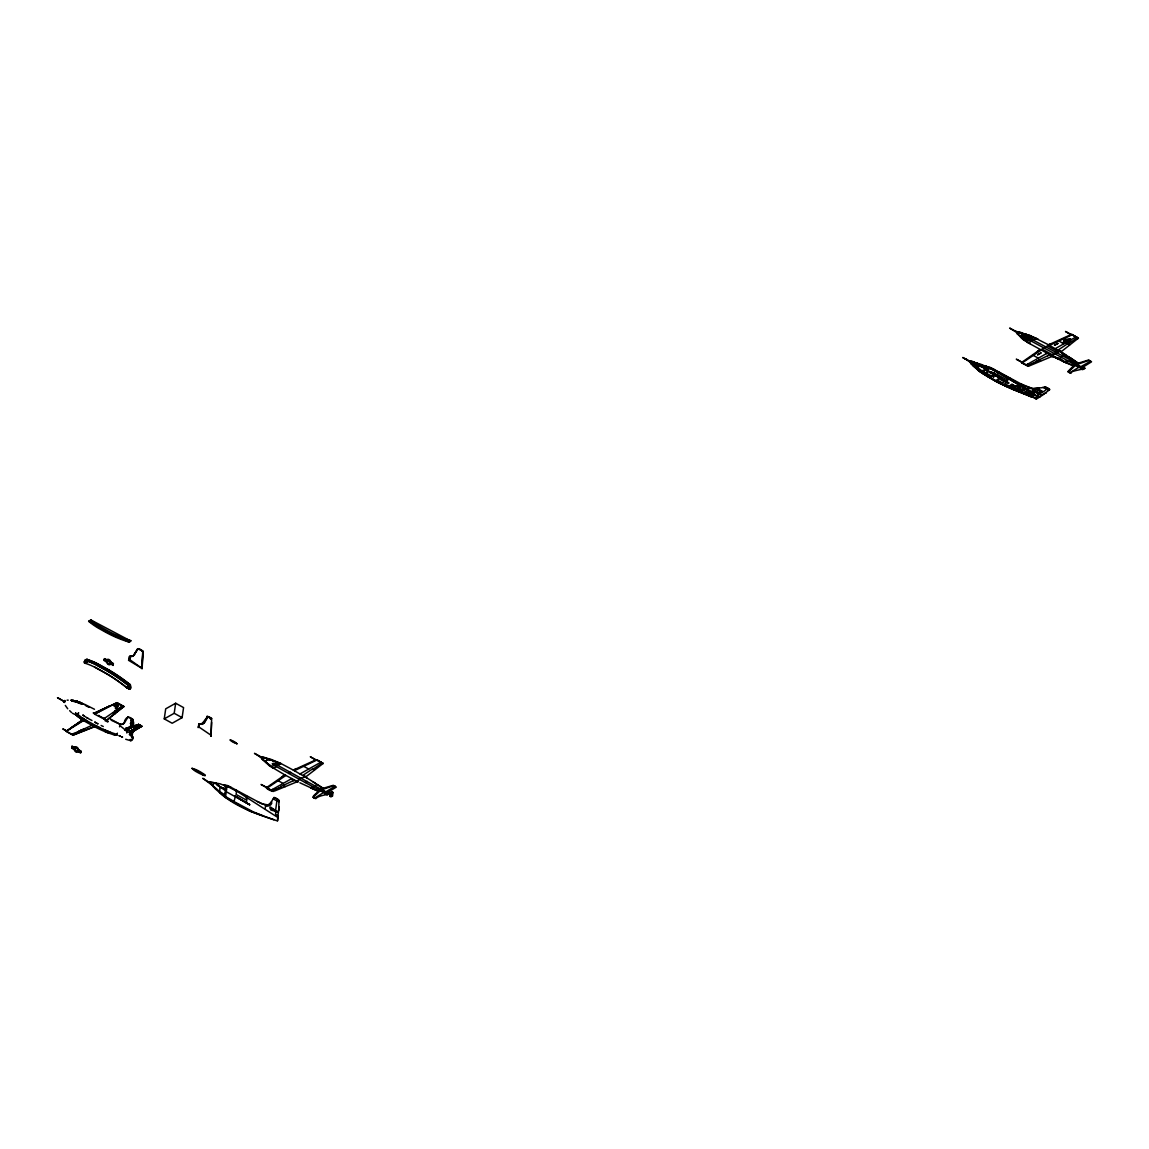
<?xml version="1.0" encoding="UTF-8"?>
<svg xmlns="http://www.w3.org/2000/svg" width="1149" height="1149" viewBox="0 0 1149 1149"><rect width="100%" height="100%" fill="white"/><g stroke="black" fill="none" stroke-linecap="round" stroke-linejoin="round"><path stroke-width="1.5" d="M973.648 364.721C975.803 365.669 972.054 363.084 973.605 363.73M237.01 743.748L235.157 742.225A14.118 7.598 8.2 0 0 234.051 741.579L233.936 741.522A9.034 4.869 8.2 0 0 230.217 739.999A9.034 4.869 8.2 0 0 232.988 742.067L233.089 742.125A14.118 7.598 8.2 0 0 234.252 742.728L237.01 743.748L230.217 739.999M209.29 782.44C189.642 769.758 220.709 789.981 219.502 792.494C234.698 806.296 254.647 813.32 273.821 819.768M78.491 749.924L80.732 751.173L80.531 752.595L78.276 751.345L78.462 749.349A2.93 2.025 60.6 0 0 74.556 747.195L74.168 749.091L71.913 747.841L72.128 746.419L74.369 747.654M106.584 661.623L106.785 660.201L104.545 658.952L104.329 660.373M110.922 662.556L110.519 664.337A2.93 2.025 60.6 0 1 106.613 662.183L104.114 660.488L104.372 658.621L106.972 659.741A2.93 2.025 60.6 0 1 110.879 661.881L113.148 663.705L112.947 665.127M278.776 807.086L278.992 800.164L275.171 797.779L274.008 797.492L270.072 803.883L268.004 805.061L265.046 804.961L257.448 801.571M273.462 764.961L272.399 763.826L273.232 763.309A2.226 1.192 8.2 0 1 274.238 763.439L320.614 789.033L333.153 785.356L334.776 786.088M132.58 727.389C137.033 719.288 126.131 711.719 124.178 723.008A8.072 5.515 61.4 0 1 121.377 724.459A18.743 4.682 -15.1 0 1 120.947 724.459A15.799 4.725 -12 0 1 120.588 724.43L120.53 724.416A10.068 3.476 -8.8 0 1 120.114 724.33L111.194 720.193M130.569 656.093L129.162 656.668L128.616 660.345L142.16 668.474L142.921 651.368L141.37 650.09A11.002 7.311 62.8 0 0 140.149 649.357L137.578 648.912L133.772 655.145A8.273 5.917 58.3 0 1 131.675 656.567L131.259 656.668M132.652 726.455L133.011 719.461L127.869 716.933M142.031 668.531L142.921 651.368M198.72 723.769L199.509 723.999L198.174 727.604L198.949 723.813A8.072 5.573 60.6 0 0 203.1 722.448L207.653 716.33A1.451 1.034 68.1 0 1 208.098 716.717L208.17 716.732A10.14 6.995 60.6 0 1 211.66 718.484L210.999 736.136L211.617 722.448M141.901 668.617L142.72 651.483L141.054 650.262A11.002 7.856 58.3 0 0 140.623 650.018M132.652 727.346L132.911 719.561M977.311 365.425L977.368 365.698M278.431 811.208L279.092 807.259M130.455 688.653L130.498 687.576A3.217 2.039 57.5 0 0 129.377 684.718L130.354 685.637A4.108 3.576 -4.9 0 1 130.742 686.283L130.455 688.653L128.415 686.714L129.392 684.703A3.217 2.384 64.3 0 1 130.282 687.72L129.578 689.141L127.654 688.28A3.993 0.977 33.3 0 1 126.735 687.677C133.313 679.949 124.896 688.711 129.578 689.141M130.038 684.459A3.72 1.307 -50.4 0 1 130.325 685.68L126.735 687.705L123.23 684.976A160.889 111.022 60.6 0 0 105.809 673.314L94.793 667.239A67.073 46.276 60.6 0 0 84.753 663.131L84.839 662.341A3.677 2.212 -75.2 0 0 84.897 663.045M85.73 660.158A2.427 1.451 -75.2 0 1 87.195 659.44L88.372 661.077L84.753 663.117L84.854 661.005A3.217 2.097 55.4 0 1 86.376 659.598L87.18 659.454A69.917 48.258 60.6 0 1 97.622 663.749L108.738 669.881A163.962 113.148 60.6 0 1 130.024 684.502L129.938 684.675A3.677 1.293 -50.4 0 1 130.21 685.752M318.891 789.349C319.479 792.882 308.176 796.946 315.788 798.656C320.657 793.255 339.386 795.453 321.935 790.598A1.709 0.919 8.2 0 0 322.251 790.986L326.144 793.37M1073.31 365.985L1067.852 371.615L1071.012 373.368C1067.536 370.696 1092.958 368.456 1081.97 367.579M1020.915 332.592L1020.915 332.506A27.088 14.592 8.2 0 0 1016.678 331.616L1015.702 331.185M107.288 721.989L108.092 721.543L106.771 720.208L123.848 706.578L116.939 702.771L93.959 713.256A3.835 2.643 60.6 0 1 93.213 712.926A5.774 3.978 60.6 0 1 93.945 713.17A6.363 4.395 60.6 0 1 95.539 713.486M131.245 720.05C129.966 721.515 131.819 719.217 132.954 721.155M106.742 720.581L106.713 720.782M130.153 726.585L130.699 725.665L130.727 726.9M130.555 723.841L131.474 723.31L131.302 720.825M227.028 785.356L225.621 796.544M130.699 730.793L130.44 733.55A17.192 9.106 7.2 0 1 131.948 734.915L132.02 736.882A17.163 9.249 8.2 0 1 131.388 736.71M131.216 726.01L130.914 723.64M131.474 723.31L131.718 721.069M1024.951 335.781L1022.567 334.546L1026.272 334.632M120.717 724.358L120.659 724.344A10.068 3.476 -8.8 0 0 120.171 724.301L109.945 718.771M278.475 810.763L277.397 820.946L249.893 811.194L225.261 797.406L215.308 788.846L210.511 783.187M991.099 372.52L991.271 371.859M263.135 815.847L253.139 811.797L234.023 801.557L235.444 796.142L249.462 804.616L226.195 791.675M84.811 661.594C89.794 662.068 81.981 664.668 84.581 661.221A3.217 2.327 66.3 0 1 86.362 659.598L85.96 659.885M84.753 663.117L84.839 662.341M278.159 817.686L238.532 792.264A449.862 310.445 60.6 0 0 229.57 787.525L219.962 783.776L209.391 782.038L215.926 782.957L219.402 786.002M990.697 371.96L991.127 372.606M74.599 714.29L72.401 713.227M246.633 796.889L246.216 799.977L236.091 794.476L236.565 791.244M1063.443 343.336L1064.721 341.985A4.869 2.628 8.2 0 1 1064.405 341.727L1064.304 341.612A3.232 1.738 8.2 0 1 1063.945 340.793L1064.85 339.759A2.815 1.508 8.2 0 1 1065.784 339.558L1069.432 340.664M225.735 786.361L223.682 784.781L230.863 787.237M975.774 364.104L976.406 364.52M128.616 660.345L129.794 659.684L130.311 656.022M81.866 720.366L66.168 731.353L73.076 735.159L94.893 726.613M73.076 735.159L72.545 734.527L73.493 734.067M73.019 733.909L75.877 732.875M75.432 732.803L78.821 731.511M80.473 703.36L81.981 703.834L79.827 703.289M79.008 731.152L81.206 730.347L78.319 731.482M80.689 730.362L81.478 729.687M83.489 729.069L85.198 730.419L83.274 728.94M98.685 711.806L109.715 705.946L94.017 713.371A4.725 3.26 60.6 0 0 94.649 714.175L106.685 720.394L103.913 718.24M113.033 712.538L115.015 713.63L113.033 712.538L103.827 718.829M114.383 711.504L115.015 710.714M114.972 711.073L116.997 710.068M116.437 710.096L119.439 708.445M119.496 707.999L121.492 707.109L118.907 708.387M120.961 707.008L123.848 706.491L116.954 702.628L94.649 714.175L102.046 709.579M119.553 726.829L120.013 724.301M129.205 660.014L129.981 656.223A8.072 5.573 60.6 0 0 134.131 654.858L138.124 648.611M122.081 706.836L122.9 706.19M127.008 729.356L138.612 725.005L126.017 728.48M126.792 732.99L126.821 731.195A26.829 14.449 8.2 0 0 124.609 730.046M131.273 731.137L131.403 730.146L130.9 730.951M132.034 730.017L130.842 731.41L134.117 729.242M134.074 729.586L132.408 730.448L132.25 735.216A17.12 9.077 7.2 0 1 131.618 735.087M133.571 729.342L134.289 728.581M134.232 728.969L138.727 726.886M138.44 725.134L125.988 728.667M140.307 725.866L141.341 726.484L131.805 732.272L141.772 726.24L138.742 726.8M140.293 725.981L139.417 726.355M140.537 726.096L141.356 726.484L139.345 726.47M164.25 718.886L165.7 708.832L175.653 703.231L183.567 707.597L182.117 717.651L172.178 723.252L164.25 718.886L174.203 713.285L175.653 703.231M213.125 786.62L213.714 782.584M215.955 783.015C217.635 785.93 227.243 791.776 225.448 785.815M225.391 797.32L225.506 796.444M233.879 802.447L234.023 801.442M236.349 791.259L236.507 790.225M246.417 796.903L246.575 795.826M246.403 802.447L247.15 797.262M265.16 808.623L265.706 804.846M275.458 811.223L270.877 810.016L269.843 807.891A2.715 1.867 60.6 0 1 269.972 807.345L270.029 807.287A1.81 1.25 60.6 0 1 270.46 807.015L275.602 810.49M275.588 810.749L270.676 808.537L277.699 812.027L270.676 808.436L278.489 812.515L275.602 810.505M277.713 820.702L277.828 817.083M329.749 796.257L330.266 792.724L331.831 791.833L333.009 792.48L332.492 796.013L330.926 796.903L329.749 796.257L331.314 795.367L331.831 791.833M994.546 373.626L995.508 373.842L994.804 373.569M115.345 708.114C118.634 708.1 115.13 705.845 114.397 706.534M84.495 661.767C82.987 660.589 90.354 663.131 85.155 662.269M329.777 793.715L328.04 792.221L336.327 787.094L334.373 785.873A5.774 3.117 8.2 0 0 333.799 785.6L322.237 789.622L320.399 788.903M1085.001 368.427L1083.248 366.948L1091.55 361.806L1090.2 360.915M976.837 364.879L976.004 364.578M1063.069 361.073L1060.613 358.948L1052.628 356.506A6.219 3.346 8.2 0 0 1052.182 356.535L1053.216 356.549L1028.226 342.847L1021.03 337.705L1018.086 334.172M1022.639 334.689L1023.845 334.316M991.3 372.549C990.855 372.951 994.287 373.856 993.239 373.468L993.856 373.037M1045.949 392.929L1042.962 394.136L1045.978 392.901M1074.071 365.296L1074.344 364.276L1030.998 340.98M87.999 661.336A69.615 48.043 60.6 0 1 96.042 664.84L107.144 670.973A163.689 112.961 60.6 0 1 128.386 685.551L128.458 685.379A163.962 113.148 60.6 0 0 107.187 670.757L96.071 664.625A69.917 48.258 60.6 0 0 87.985 661.106M75.719 714.836A3.662 1.278 -50.2 0 0 75.935 715.037L75.877 715.195A3.706 1.293 -50.2 0 1 75.518 714.85M975.142 365.023L975.185 365.511M128.544 686.657L129.392 684.703M1031.946 397.195L1006.711 386.782L988.255 376.987L978.488 370.696L968.234 360.585L972.672 363.615M975.874 365.483L975.774 365.425M993.598 377.087L993.784 376.728A11.705 6.305 8.2 0 0 994.388 374.789L1008.808 383.077L994.747 374.804L990.208 377.044M1016.549 331.558L1029.877 335.407L1048.577 344.829L1071.328 334.445L1078.308 338.208L1061.044 351.838L1071.227 358.431M85.285 660.919L85.6 660.33A3.404 2.039 -75.2 0 0 85.112 661.364M133.772 655.145L137.823 648.754A10.987 7.583 60.6 0 1 142.806 651.426L142.72 651.483M1038.509 389.64L1036.657 389.597L1037.604 389.741M128.185 716.789L124.408 722.879M204.551 721.615L206.332 718.685M271.006 802.447L268.378 804.961L261.843 803.855L228.177 785.815L223.811 785.04M129.191 689.027L130.498 687.576M1039.213 390.243L1038.093 390.243L1039.874 390.631A1.537 0.833 8.2 0 1 1040.319 390.459L1040.836 390.617M1049.324 389.928L1048.606 388.563L1044.728 386.84M299.875 782.785L318.115 791.144L310.704 787.955L312.959 786.749L319.163 789.88M972.643 363.773L982.438 371.199L993.583 377.102M973.332 364.448L973.591 364.448M1042.1 391.637L1041.425 391.278L1043.191 391.91L1046.883 389.152L1049.023 390.301M1069.317 343.12L1077.374 337.763M265.591 760.724L266.396 762.749L271.911 766.498L274.338 765.449M1020.829 335.436L1021.26 337.117A15.411 8.302 8.2 0 0 1022.696 338.309L1023.027 338.538M1039.673 390.502L1038.84 389.813M1042.315 391.881L1041.181 392.068L1042.574 391.335M993.957 373.238L994.718 373.439L991.501 371.989M1070.839 358.186C1069.389 357.454 1063.471 357.167 1064.778 354.323M1063.328 360.915C1038.15 348.492 1069.058 365.669 1073.898 365.439M324.391 792.666L320.14 790.799L313.074 797.277A5.774 3.117 8.2 0 0 313.562 797.593A9.565 5.156 8.2 0 0 314.668 798.138L322.711 793.054L324.391 792.666L328.169 794.332M1079.629 367.364L1075.363 365.511L1068.297 371.974A5.774 3.117 8.2 0 0 1068.8 372.29A9.565 5.156 8.2 0 0 1069.891 372.851L1077.934 367.766L1079.629 367.364L1083.478 369.073L1069.978 361.533M283.544 785.758L285.239 786.634M1037.044 361.203L1038.825 360.413L1040.463 361.346M314.984 785.629L317.138 784.494M1031.17 341.196L1028.772 342.531M266.467 787.683L284.866 774.9L297.979 781.837L296.657 781.78M1051.881 356.477L1028.556 366.215L1021.705 362.797L1028.441 366.287L1021.619 362.466L1040.104 349.598L1037.475 351.422M108.092 718.915L123.848 706.491M985.368 370.079L1007.314 382.344L1004.801 383.881L1036.915 398.631L1013.633 389.784L996.413 381.583L979.321 371.386L969.584 361.504L962.718 357.511L969.483 360.973L981.648 364.549L992.147 369.116A449.862 242.367 8.2 0 1 1001.21 373.971L1039.213 397.353L1043.694 394.38M1073.439 365.885L1066.229 362.265M306.165 777.543L305.821 777.097A3.016 1.623 8.2 0 1 305.893 776.796L323.027 763.539L316.119 759.733L293.34 770.117L306.927 778.002M1077.518 338.811L1078.25 338.237M1045.647 392.699L1049.856 389.525L1046.179 387.285L1032.649 388.606L1020.772 383.881M85.6 661.881L87.611 661.106A4.108 2.858 -26.6 0 1 88.372 661.077A3.72 2.241 -75.2 0 0 87.18 659.411L87.18 659.684A3.677 2.212 -75.2 0 1 88.229 661.178M266.467 760.164L265.448 761.428L267.803 763.841M1029.332 335.738A5.285 2.844 8.2 0 0 1028.254 335.379A11.863 6.391 8.2 0 0 1025.77 334.402C1018.589 332.564 1020.556 340.564 1027.149 341.196M114.914 711.748L113.708 712.279M117.571 709.938L119.41 708.66M282.252 776.71L284.851 774.886L269.125 765.579L262.862 759.475M82.656 719.906L66.168 731.353L83.992 720.265M992.564 373.123L993.21 372.678L992.161 373.396M1065.97 362.639L1068.197 361.461L1067.407 361.03M203.1 722.448L204.536 722.577L208.098 716.703L207.294 717.235A10.126 6.98 60.6 0 1 208.07 717.479M312.758 769.313L322.151 763.051M1068.096 343.953L1069.432 343.034M266.597 760.078L270.489 759.69L278.13 762.993L276.004 764.2M115.503 711.332L116.954 710.341M267.142 788.07L285.9 775.46M1022.366 362.768L1041.123 350.172M1019.378 389.41L1022.395 390.531L1019.077 389.54M272.744 767.963L262.216 759.345A41.996 22.635 8.2 0 1 260.88 757.421L254.475 753.342L260.378 756.487M993.626 372.908L992.722 373.08M1032.089 338.366L1023.07 334.23L1021.332 335.838M990.036 367.364L981.849 372.19M127.051 729.069L132.379 732.028L133.902 731.023L132.336 731.985A28.28 19.519 60.6 0 1 131.288 731.583M1028.7 339.673L1027.666 338.065L1031.227 338.898L1033.353 337.705L1025.712 334.388L1021.159 336.959L1022.782 338.337L1028.183 335.307A5.056 2.729 8.2 0 1 1029.992 336.039L1033.152 337.72M1064.951 341.698L1065.827 341.109L1065.166 340.147M72.057 727.145L79.209 722.893M1068.742 342.531L1069.733 341.713A2.6 1.408 8.2 0 1 1069.475 342.115L1066.085 342.546A2.154 1.163 8.2 0 0 1067.033 342.718L1067.507 342.732M1038.811 397.482L1036.412 398.818L1035.019 398.416M983.4 367.106L985.311 365.985M1009.224 378.509L1006.941 379.831L996.758 374.287L999.213 372.908M1039.687 390.746L1040.305 391.493L1040.937 390.674M134.735 729.198L136.53 728.164M198.619 724.516L199.94 724.1A8.948 6.176 60.6 0 0 204.536 722.577L203.66 723.08A8.962 6.176 60.6 0 1 203.33 723.439M1023.371 393.547L1026.316 391.852M1036.226 361.633L1036.714 361.001M987.767 367.45C999.515 371.07 1020.757 385.389 1034.129 393.173C1033.798 388.29 1040.247 394.71 1042.186 395.17L1034.416 390.99L1038.71 393.461L1037.389 395.457L1039.443 397.324L1034.373 395.227M210.77 719.001L211.66 718.484M272.557 789.392L271.078 790.239L291.789 778.562M1027.795 364.104L1026.301 364.951L1047.012 353.274M1020.053 392.096L1025.727 388.865M1070.997 339.817L1069.733 338.625L1065.841 339.53M71.884 700.876L81.277 703.346M71.913 700.876L74.067 701.378A43.978 30.348 60.6 0 0 71.913 700.876L72.1 700.876M130.325 723.367L131.072 723.051M133.6 729.141L136.544 728.035M138.239 726.527L139.402 726.441M1015.601 331.199L1009.641 328.083L1016.104 332.133A41.996 22.635 8.2 0 0 1017.554 334.187L1021.001 332.535M260.004 756.746L261.441 756.904A27.088 14.592 8.2 0 1 265.692 757.809L262.317 759.489M968.406 360.786C975.76 360.054 981.232 369.763 988.197 367.335L985.885 366.215L994 369.36M971.077 363.874L974.122 362.165M976.822 363.012L976.923 363.299A5.084 2.743 8.2 0 0 978.187 364.578L979.494 363.903M1024.98 339.86L1028.456 338.007A2.226 1.192 8.2 0 1 1029.504 338.165L1077.073 363.601M1028.326 338.007L1030.912 336.528M980.628 365.856L982.323 364.894M275.473 763.984C270.791 765.349 280.299 766.756 273.002 768.135M1030.768 338.653L1028.829 339.745L1031.084 341.023L1033.095 339.903M278.087 765.263L281.06 763.597L293.225 770.06L295.666 769.069M988.054 367.292L985.971 368.384L979.221 365.167A5.63 3.03 8.2 0 1 978.187 364.578M989.332 377.36L1020.14 392.226M998.926 372.865L999.716 372.42M1043.651 348.032L1041.928 348.994L1052.154 354.639L1053.877 353.662M1045.762 346.84L1047.515 345.849L1057.741 351.493L1056.017 352.47M1043.881 348.147L1045.978 346.969M288.658 773.449L290.754 772.257M992.635 379.472L982.352 373.296A4.05 2.183 8.2 0 1 981.39 372.405L972.988 365.957L969.627 361.533M1064.85 342.072A6.32 3.404 8.2 0 1 1064.362 341.684L1062.337 342.833M1068.498 340.003L1070.681 339.271L1068.943 340.248M1063.457 343.336L1064.951 342.143M1048.577 344.829L1055.213 348.664L1075.938 336.987M299.99 773.952L320.729 762.275M1008.937 378.452L1009.756 377.992M298.884 779.079L301.009 777.887M1005.777 381.037L1009.698 378.84M1054.107 353.791L1056.247 352.585M296.686 781.162L299.645 779.51L312.959 786.749M301.785 778.304L304.7 776.667M1051.924 355.874L1054.868 354.208M1061.159 352.082L1059.924 351.364L1057.166 353.102M1054.452 357.124L1057.181 358.359M1062.509 356.075L1060.053 357.037M305.203 782.541L307.286 781.377M1026.904 389.439L1029.763 387.831M1075.622 363.615L1080.85 366.675L1090.616 361.188L1088.39 360.068L1078.179 363.213M322.237 789.622L325.627 791.977L335.034 786.246M1039.256 390.315L1038.768 389.856M1039.63 391.421L1041.166 390.545M1031.098 396.678L1034.775 394.61M1038.911 393.69L1033.612 391.766L1033.468 390.459A2.715 1.465 8.2 0 1 1033.942 390.243L1034.057 390.229A1.81 0.977 8.2 0 1 1034.775 390.229L1039.314 393.504M333.009 792.48L331.443 793.37L330.266 792.724M1035.838 398.732L1038.725 397.109M1059.177 340.894L1049.568 345.418M1065.985 342.603L1065.08 342.201M116.121 706.118L117.887 705.141M118.778 705.472C116.624 703.619 113.794 707.899 118.189 705.314M1038.38 390.761L1039.946 389.913M977.153 367.048L978.23 366.488M122.584 737.084L122.139 737.299A12.668 6.822 8.2 0 1 121.507 737.012M1027.752 365.698L1032.075 363.63M273.649 789.966L276.852 788.918M78.233 722.98L84.035 720.064M210.999 736.136L211.315 735.432L199.064 727.102M1036.369 361.576L1033.683 362.883M281.132 786.864L278.46 788.171M74.197 733.881L75.848 733.076M1038.825 360.413L1039.773 359.551M280.672 786.577L284.535 784.839M1038.437 360.197L1049.224 355.012L1052.082 356.592M283.2 785.485L293.986 780.3L296.859 781.88L274.798 790.914C269.713 792.925 259.573 782.541 273.304 791.503L266.396 787.754M1047.658 355.759L1049.224 355.012M292.421 781.061L294 780.315M1072.031 334.819L1058.875 341.023L1063.873 343.781M294.345 770.706L316.808 760.107M1022.208 334.546L1029.806 338.251M1031.788 363.759L1033.985 362.739M276.55 789.061L278.747 788.027M83.446 729.313L81.895 730.347M83.216 729.328L92.365 725.12M73.033 733.766L73.766 733.435M72.531 734.628L73.479 734.197M76.581 732.76L78.778 731.784M273.045 790.311L273.706 789.938M1070.868 334.661L1065.511 331.472L1071.155 334.546M315.702 759.92L310.287 756.76L315.932 759.834M1048.448 344.757L1050.904 343.766M75.087 701.622L77.127 701.249M75.245 701.666L77.414 701.594L83.188 704.165L80.645 703.073A35.059 17.192 3.1 0 0 76.983 701.924L75.504 701.536M78.146 702.743L80.2 702.298M79.884 703.561L80.976 703.116L78.362 701.938M1064.362 354.438L1061.906 352.844L1064.62 354.337M1069.604 357.612L1072.376 359.192M94.778 726.412L73.091 735.073L66.197 731.209M141.054 725.751L140.178 725.306A36.079 24.905 60.6 0 0 139.115 724.732L127.008 729.342A28.28 19.519 60.6 0 0 128.573 730.276M1062.15 352.7C1061.145 355.989 1075.019 358.775 1069.949 360.24M1036.542 398.775L1000.434 383.752A45.917 24.732 8.2 0 1 993.899 380.204L992.707 379.429M1077.475 364.334L1089.037 360.312A5.774 3.117 8.2 0 1 1089.611 360.585L1089.999 360.8M1077.101 363.601L1078.624 363.084M127.094 728.782L138.541 725.033M1046.423 353.605L1047.184 353.361M291.2 778.907L291.961 778.663M267.717 759.561L268.392 759.432A1.637 0.876 8.2 0 1 269.283 759.518L273.189 760.695M138.455 724.516L125.758 728.322L138.598 724.588A12.61 6.793 8.2 0 1 139.79 725.148L141.054 725.751M316.277 783.92L323.386 788.372M1029.145 388.261L1035.464 389.353L1039.127 388.103M1038.078 388.261L1033.195 388.664L1025.253 386.222L991.285 367.91L985.986 366.272M1076.613 363.716L1075.823 363.73M1065.669 339.544L1064.448 339.989A2.815 1.508 8.2 0 0 1063.96 340.836M1033.324 339.975L1037.13 338.754M128.645 686.614L130.455 688.165M296.945 781.837L297.936 781.823M1082.731 369.662C1079.572 368.987 1081.913 367.393 1077.503 365.712A1.695 0.905 8.2 0 1 1077.159 365.296L1083.909 368.786M1018.215 389.712L1017.885 389.726A4.108 2.212 8.2 0 1 1016.836 389.683A3.634 1.953 8.2 0 1 1015.228 389.281L1014.668 389.023A3.691 1.996 8.2 0 1 1013.404 387.601L1013.404 387.227A3.447 1.853 8.2 0 1 1013.748 386.581L1014.854 385.992A3.102 1.666 8.2 0 1 1015.73 385.849L1016.046 385.834A3.921 2.111 8.2 0 1 1016.75 385.863M1024.621 334.215L1023.127 334.23A1.709 0.919 8.2 0 1 1024.549 334.23L1025.698 334.402M73.378 700.775L74.154 700.833A35.088 24.215 60.6 0 1 77.213 701.35L82.082 703.159M1064.864 341.698L1067.608 342.517L1069.432 341.468L1067.838 339.989L1065.022 340.118M1059.464 359.235L1060.786 359.22C1061.13 361.533 1071.687 364.348 1062.811 361.188M68.222 700.158L67.087 700.172M71.382 700.287L73.665 700.531M131.575 740.071L132.738 737.572M113.492 705.558L117.801 704.926M70.764 700.272L72.344 700.459M120.86 724.358L121.105 724.373A18.743 4.682 -15.1 0 1 121.507 724.358L121.55 724.358A8.072 5.616 59.9 0 0 124.135 723.195M71.295 700.287L73.206 700.531M74.067 700.789L74.254 700.833A35.088 24.215 60.6 0 1 77.27 701.378M1024.822 334.215L1028.412 335.407M273.965 797.564L277.541 799L278.963 801.025M974.165 363.888L975.156 363.845M272.399 790.972L272.974 790.268M1020.757 332.679L1035.996 338.136M265.52 757.967L281.06 763.597M137.55 648.941L139.747 649.587A11.002 7.856 58.3 0 1 140.178 649.788M73.019 700.517L73.148 700.545A39.238 27.073 60.6 0 1 76.15 701.22L76.322 701.249M265.649 805.808C268.162 807.173 273.074 804.444 271.509 801.772M80.875 703.561L81.981 703.834M1041.367 391.924L1041.827 391.651M1026.531 334.704L1026.646 334.718A15.109 8.144 8.2 0 1 1030.912 336.298L1032.635 337.361M327.551 794.964L326.144 794.49M261.326 756.846L270.762 759.274L280.773 763.439M125.715 739.252L130.742 740.688M1077.863 365.497L1070.293 361.346M1028.125 335.35L1026.373 334.646M977.167 363.587L987.609 367.666M109.844 733.22L108.221 732.387M110.002 732.1L103.338 729.385M105.119 731.683L108.451 732.976M1018.387 386.222L1018.976 386.466A3.892 2.097 8.2 0 1 1019.709 386.94M325.742 794.332L324.908 793.988L326.072 793.341L328.241 794.361M138.483 724.43L140.178 725.364A12.797 6.894 8.2 0 0 138.368 724.373L139.776 725.22L138.713 724.602A33.896 23.397 60.6 0 0 140.178 725.364L140.437 725.507A12.61 6.793 8.2 0 1 141.629 726.297L141.686 726.197M130.914 720.322L132.824 721.213L131.043 720.164L131.517 721.184M131.733 730.821L132.408 730.448M1074.258 365.037L1075.363 365.511M319.02 790.325L320.14 790.799M1031.127 338.668L1024.693 335.652M226.525 789.736L218.497 786.017A5.889 4.065 60.6 0 1 217.348 785.298L216.63 784.623A4.28 2.959 60.6 0 1 215.782 783.403L215.552 782.929M1057.899 358.517L1059.507 359.249M1063.098 360.815L1066.358 362.337M77.313 702.427L80.976 702.714M1055.098 357.483L1056.419 358.1M203.086 775.13L199.84 773.593A27.231 14.678 8.2 0 1 197.571 772.415L197.369 772.3A17.45 9.393 8.2 0 1 192.041 768.336A17.45 9.393 8.2 0 1 199.222 771.266L199.438 771.367A27.231 14.678 8.2 0 1 201.563 772.616L204.364 774.412A2.542 1.379 8.2 0 1 205.14 775.561A2.542 1.379 8.2 0 1 203.086 775.13L202.928 775.044M1057.123 358.431L1058.631 359.149L1057.856 358.488M979.652 365.425L976.937 363.041M84.207 704.107L94.491 709.278M986.89 369.26L973.418 362.682L971.465 363.946L976.463 366.459L978.445 365.21A5.889 3.174 8.2 0 1 977.368 364.492L976.808 363.974A4.28 2.312 8.2 0 1 976.377 363.141L976.348 362.854M82.527 718.024A57.522 39.698 60.6 0 0 86.606 720.624L100.02 727.848M123.69 706.692L122.886 706.276M1029.561 340.161L1026.861 341.023M91.733 622.873L88.66 621.279L90.958 619.986L130.742 640.998A5.3 3.074 -72.4 0 1 129.88 641.63A5.013 2.916 -72.4 0 1 128.932 641.989L128.774 641.975A138.325 95.453 60.6 0 1 104.947 631.835L98.139 628.029A60.337 41.637 60.6 0 1 88.66 621.279L88.89 621.25A5.3 1.853 -50.2 0 0 89.708 620.891A5.3 1.853 -50.2 0 0 90.613 620.288L90.958 619.986A60.337 41.637 60.6 0 0 100.437 626.736L107.259 630.542A138.325 95.453 60.6 0 0 131.015 640.668L128.717 641.961L125.643 640.366M1022.021 362.165L1016.291 359.177L1021.834 362.308M266.783 787.453L261.053 784.465L266.611 787.596M76.954 701.206L78.276 702.298M73.493 700.502L74.254 700.833M1023.285 390.243L1033.166 395.486M279.049 801.758L276.938 800.652L275.659 809.887L275.659 814.368L278.331 815.847M85.213 705.328L89.033 707.367M277.713 765.105L275.774 766.268M97.162 723.353L97.952 723.769M97.033 723.425L97.823 723.841M93.529 725.392L94.319 725.809M66.714 730.893L62.764 728.868L66.599 731.051M98.412 665.199L109.428 671.275M94.922 667.167L105.923 673.242A160.889 111.022 60.6 0 1 123.36 684.905L126.864 687.633M1069.633 344.93L1067.565 343.795L1058.358 349.87L1061.216 351.45A3.016 1.623 8.2 0 0 1061.058 351.723L1061.116 352.039M1033.353 355.4L1038.351 358.158M1043.033 387.242L1046.667 389.238M1042.129 391.881L1037.432 395.199L1040.104 396.678M993.713 373.382L994.617 373.425L991.889 372.822M985.339 373.411L984.722 373.885M314.395 770.218L312.341 769.083L303.121 775.158L305.993 776.738M303.652 766.326L308.779 769.04M110.936 662.241L113.378 663.591L113.119 665.443L110.692 663.892M104.458 659.526L106.613 660.718M110.907 663.074L113.076 664.266M104.415 659.842L106.584 661.034M110.864 663.39L113.033 664.582M311.12 780.616L315.616 783.489L312.93 781.765M331.314 795.367L332.492 796.013M299.645 779.51L276.047 766.426M174.203 713.285L182.117 717.651M278.13 780.688L283.128 783.446M273.247 798.871L276.866 800.882M278.733 810.777L279.121 807.287M192.041 768.336L205.14 775.561M120.157 736.279L119.597 735.963A12.668 6.822 8.2 0 0 120.056 736.279A12.797 6.894 8.2 0 1 119.51 735.963M118.95 735.547L120.343 736.322M74.398 747.439L71.956 746.089L71.698 747.942L74.197 749.651A2.93 2.025 60.6 0 0 78.103 751.805L80.703 752.911L80.961 751.058L78.52 749.708M72.042 746.979L74.197 748.171M78.491 750.541L80.66 751.733M71.999 747.31L74.168 748.502M78.448 750.857L80.617 752.049M99.187 627.656L106.067 631.505A138.67 95.697 60.6 0 0 129.88 641.645L129.866 641.314A138.325 95.453 60.6 0 1 127.582 640.596M91.963 720.509L87.812 718.326A55.726 38.463 60.6 0 1 86.85 717.752M85.658 721.055L88.344 722.549M108.71 670.082L97.608 663.95A69.615 48.043 60.6 0 0 87.18 659.684A2.413 1.451 -75.2 0 0 85.988 660.101M1055.213 348.664L1059.924 351.364M990.036 376.987L978.302 370.093M234.023 801.557L221.987 794.361M72.545 734.527L73.263 734.972M306.898 777.974L310.848 780.43M326.833 792.925L328.715 794.088L325.627 791.977M1027.967 342.675L1017.439 334.043M1071.529 358.632L1078.15 363.228A39.784 21.429 8.2 0 0 1076.699 362.122L1072.606 359.335M141.054 650.262L142.577 651.368M1021.432 334.977L1027.694 338.74M987.838 367.12L1019.005 384.829L1034.387 395.213M1069.647 357.425L1065.913 356.42L1064.563 354.797L1066.344 355.328M318.316 785.241L321.461 787.424A39.784 21.429 8.2 0 1 322.912 788.516M104.286 718.484L105.335 719.188M1080.85 366.675L1083.952 368.815M116.293 706.204C120.3 706.305 117.586 704.624 117.385 707.784A2.93 1.58 9.1 0 1 115.532 708.789M106.024 720.093L108.092 721.543M105.019 720.653L105.737 721.155M129.794 659.684L142.16 668.459M1021.921 336.284C1022.423 338.237 1031.888 343.134 1027.666 338.266M141.37 650.09L142.792 651.253M132.336 731.985L132.379 732.028A26.413 18.226 60.6 0 0 131.345 731.267M1027.895 340.779L1020.628 335.709A1.494 0.804 8.2 0 0 1020.729 336.197L1021.131 336.973M78.965 717.436L76.983 715.884M130.354 685.651L126.735 683.009A160.889 111.022 60.6 0 0 109.299 671.346L98.283 665.271A67.073 46.276 60.6 0 0 88.243 661.149M120.961 726.455L125.054 729.73M1077.475 365.684L1079.959 367.364A21.917 11.806 8.2 0 0 1081.324 368.068M1038.595 389.482L1037.576 389.712M71.468 712.452L69.658 710.671M114.527 734.972L114.857 735.317A3.849 2.241 -72.4 0 1 114.412 734.786M272.816 764.502L272.385 763.769M67.719 708.789L65.335 705.429M80.818 702.642L83.188 704.165L82.771 703.518M98.713 715.353A140.235 96.775 60.6 0 1 99.762 715.985M100.81 716.646A140.235 96.775 60.6 0 1 104.99 719.375M131.618 736.926A2.327 1.12 -61.1 0 1 133.227 737.428A2.327 1.12 -61.1 0 1 131.575 740.444A2.327 1.12 -61.1 0 1 130.254 739.41M141.744 726.34A35.159 24.028 60 0 0 140.695 725.708L140.652 725.507A12.668 6.822 8.2 0 1 141.772 726.24M130.742 731.353A28.28 19.519 60.6 0 1 129.105 730.563M141.744 726.498A35.633 24.804 61.3 0 1 140.121 725.694M122.153 737.084A35.562 24.316 60 0 1 121.636 736.825M119.999 736.25A33.896 23.397 60.6 0 1 119.467 735.934M117.097 734.771A3.232 2.111 55.3 0 1 116.566 735.216A3.232 2.341 66.4 0 0 117.212 734.714M82.929 715.138A55.726 38.463 60.6 0 0 84.868 716.488A55.726 38.463 60.6 0 0 87.942 718.269M84.021 715.755A55.726 38.463 60.6 0 1 83.058 715.066M78.663 712.84A4.007 1.408 -50.2 0 1 78.075 713.63M86.606 720.624A57.637 39.784 60.6 0 1 78.534 714.994M117.37 733.321A3.849 2.241 -72.4 0 1 116.997 734.211M96.703 726.182A135.884 93.773 60.6 0 0 116.753 734.34A3.662 2.126 -72.4 0 0 117.198 733.421M78.462 712.998A3.72 1.307 -50.2 0 1 77.658 714.003M103.266 726.498A133.413 92.064 60.6 0 1 101.083 725.464M75.992 714.089A3.232 2.039 57.6 0 1 75.604 712.883M76.049 714.06A3.232 2.399 64.1 0 1 75.791 713.041M77.514 714.147A2.399 0.833 -50.2 0 1 76.136 715.023M75.949 715.008A57.838 39.913 60.6 0 0 85.055 721.5L95.152 727.058A135.884 93.773 60.6 0 0 115.187 735.216A3.662 2.126 -72.4 0 1 114.685 734.843M84.035 720.897A57.752 39.856 60.6 0 1 79.956 718.182M83.346 719.734A55.726 38.463 60.6 0 0 84.308 720.308A55.726 38.463 60.6 0 1 83.475 719.662M80.401 717.795A55.726 38.463 60.6 0 0 82.355 719.102A55.726 38.463 60.6 0 1 81.507 718.398M77.5 715.655A55.726 38.463 60.6 0 1 76.552 714.893M129.334 734.484A17.192 9.264 8.2 0 1 129.78 734.8M130.21 735.145A17.192 9.264 8.2 0 1 131 735.82M127.022 731.31A17.192 9.264 8.2 0 1 130.024 733.134L130.455 733.464A17.106 9.221 8.2 0 1 132.264 735.216L132.523 730.06L132.264 735.216A17.106 9.221 8.2 0 1 131.632 735.044M322.28 791A1.709 0.919 8.2 0 1 321.935 790.598M108.71 670.082A163.689 112.961 60.6 0 1 129.952 684.675A2.413 0.847 -50.4 0 0 128.386 685.551M126.763 687.691A3.72 1.307 -50.4 0 1 128.458 685.35M85.27 661.293A3.677 2.212 -75.2 0 1 85.615 660.546M206.791 716.358A10.987 7.583 60.6 0 1 211.387 718.685M202.641 724.014A8.962 6.176 60.6 0 1 201.836 724.416M199.538 724.703A8.962 6.176 60.6 0 1 199.05 724.617M209.635 718.226A10.126 6.98 60.6 0 1 210.396 718.728M134.591 654.686A8.273 5.501 62.8 0 1 132.652 656.022L132.264 656.108A8.273 5.501 62.8 0 1 130.613 656.079M1032.247 391.062A2.312 1.25 8.2 0 1 1032.448 390.617L1033.569 389.971A3.088 1.666 8.2 0 1 1034.043 389.841M1016.865 385.748A3.634 1.953 8.2 0 1 1018.502 386.107M1019.752 387.127A3.188 1.724 8.2 0 1 1020.255 388.764L1019.982 389.066A3.117 1.68 8.2 0 1 1018.258 389.698M1068.843 342.474A2.6 1.408 8.2 0 1 1067.622 342.661M126.433 640.223A138.325 95.453 60.6 0 1 106.11 631.189L99.288 627.383A60.337 41.637 60.6 0 1 89.809 620.632L89.694 620.891A60.71 41.895 60.6 0 0 99.231 627.699M225.635 790.713L224.242 794.534L219.775 791.56L219.89 787.955L221.154 787.726L225.635 790.713M63.094 700.904L57.464 697.658L63.094 700.847M63.64 701.967C65.364 704.265 65.507 697.515 63.64 701.967M64.157 701.68L64.761 701.149L64.157 701.68M985.268 369.231C975.257 375.895 975.084 360.097 985.253 369.289M77.601 748.344L78.031 751.087L76.811 750.512L76.006 751.518L74.369 749.105L75.518 748.803L75.346 747.137L76.394 748.53L77.601 748.344M110.017 660.876L110.448 663.619L109.227 663.045L108.423 664.065L106.785 661.652L107.934 661.336L107.762 659.684L108.81 661.063L110.017 660.876M1034.229 390.962L1041.425 394.71L1034.229 390.962M972.7 362.869L971.393 362.481L972.7 362.869M1018.632 386.739L1018.129 387.816L1019.694 388.678L1017.626 388.448L1016.793 389.468L1016.104 388.276L1013.964 388.003L1015.73 387.472L1015.113 386.294L1018.632 386.739M234.899 796.07L249.692 804.731L234.899 796.07M1040.032 390.933L1040.247 391.234A1.824 0.977 8.2 0 0 1040.822 390.919L1040.032 390.933M1065.741 361.361L1067.134 362.021L1065.741 361.361M998.682 378.567L996.815 379.874L1002.23 382.861L1004.513 381.755L998.682 378.567M1025.942 392.857L1027.766 393.834L1025.942 392.857M987.106 372.333L986.431 372.75L987.106 372.333M1011.996 384.297L1010.344 385.274L1013.605 387.012L1015.242 386.05L1011.996 384.297M1019.924 388.563L1018.287 389.525L1021.533 391.263L1023.184 390.287L1019.924 388.563M965.059 358.632L967.156 359.781L965.059 358.632M1028.958 342.862L1030.208 343.551L1028.958 342.862M1036.57 338.495L1037.863 339.199L1036.57 338.495M987.695 369.188L986.819 369.676L989.102 369.935L987.695 369.188M1040.994 352.93L1037.662 354.797L1040.994 352.93M1057.884 343.422L1054.552 345.289L1057.884 343.422M1011.551 384.714L1014.323 386.179L1011.551 384.714M1023.027 388.764L1022.079 389.296L1024.089 389.353L1023.027 388.764M1070.15 358.919L1071.356 359.694L1070.15 358.919M1071.873 334.431L1078.408 338.151L1071.873 334.431M316.65 759.719L323.185 763.453L316.65 759.719M994.416 374.703L1008.563 382.962L994.416 374.703M997.188 375.752L990.036 372.118L997.188 375.752M96.315 722.893L94.663 722.003L96.186 722.965"/></g></svg>
